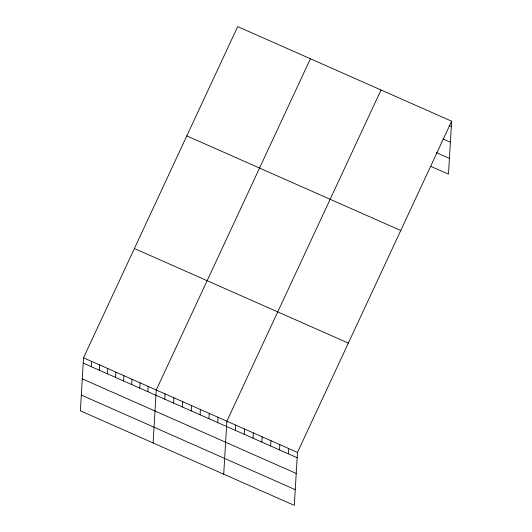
<?xml version="1.0" encoding="UTF-8"?>
<svg xmlns="http://www.w3.org/2000/svg" width="532" height="532" viewBox="0 0 532 532"><rect width="100%" height="100%" fill="white"/><g stroke="black" fill="none" stroke-linecap="round" stroke-linejoin="round"><path stroke-width="0.8" d="M83.517 357.823L80.372 410.804L294.316 505.4L297.468 452.419L451.628 121.196L237.684 26.6L83.517 357.823L297.468 452.419M91.285 366.688L91.604 361.394M99.371 370.259L99.684 364.972M107.451 373.836L107.763 368.543M115.537 377.407L115.85 372.114M123.617 380.978L123.929 375.692M131.697 384.556L132.016 379.263M139.783 388.127L140.096 382.841M147.863 391.698L148.175 386.412M153.11 442.963L156.262 389.983L310.422 58.766M164.774 399.18L165.086 393.886M173.598 403.076L173.911 397.79M182.423 406.98L182.735 401.693M191.247 410.884L191.56 405.59M200.072 414.787L200.384 409.494M208.896 418.691L209.209 413.397M217.721 422.588L218.04 417.301M223.713 474.185L226.865 421.204L381.025 89.981M235.37 430.395L235.689 425.101M244.201 434.298L244.514 429.005M253.026 438.195L253.338 432.908M261.85 442.099L262.163 436.812M270.675 446.002L270.988 440.715M279.5 449.906L279.812 444.612M288.324 453.809L288.637 448.516M451.628 121.196L448.483 174.177L430.834 166.376M449.108 125.512L451.316 126.49M443.023 138.972L450.378 142.224M436.18 152.584L449.414 158.443M186.812 135.906L400.756 230.502M134.39 248.517L348.34 343.113M83.205 363.11L297.149 457.706M82.267 378.851L296.218 473.447M81.303 395.063L295.253 489.659"/></g></svg>
